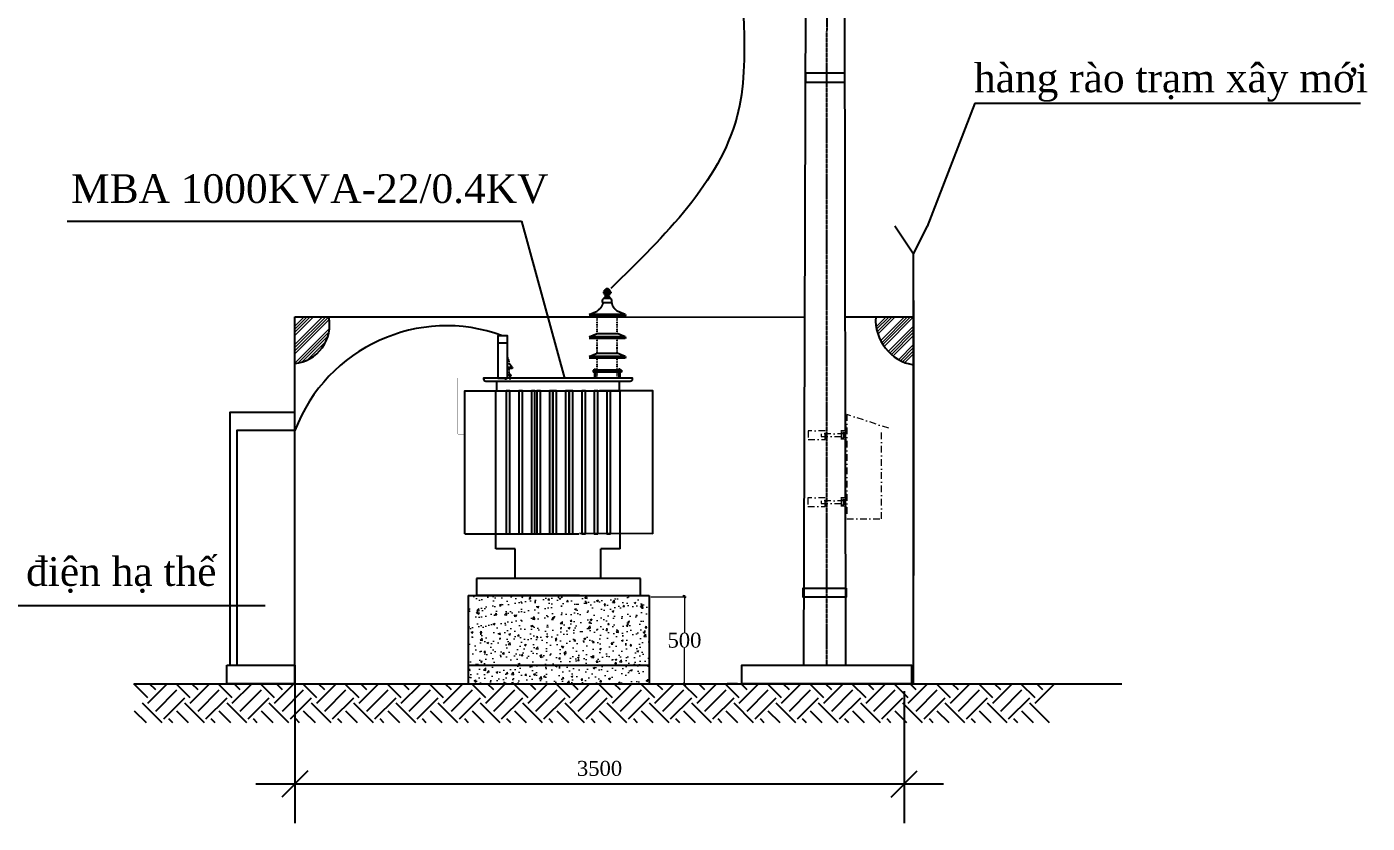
# Model space of a CAD drawing. Header units: inches. Extents: x -246336 to 136055, y -106871 to 69513.
# Drawn here: x -203582 to -195882, y -20478 to -15903 of the extents above; entities that cross this region are included whole.
import ezdxf

# ---------------------------------------------------------------- set-up
doc = ezdxf.new("R2010")
doc.units = ezdxf.units.IN
doc.header["$MEASUREMENT"] = 0
doc.linetypes.add('DASHDOT', pattern=[25.4, 12.7, -6.35, 0, -6.35])
doc.linetypes.add('DASHDOTX2', pattern=[2, 1, -0.5, 0, -0.5])
doc.layers.add('XA-TT1', color=7, linetype='Continuous')
doc.layers.add('XA-TT2', color=7, linetype='Continuous')
doc.styles.get("Standard").update_dxf_attribs({"font": 'VNTIME_0.TTF', "height": 86})
doc.styles.add('VIET25', font='VNTIME_0.TTF', dxfattribs={"height": 2.5})
doc.dimstyles.get("Standard").update_dxf_attribs({"dimtxt": 0.18, "dimasz": 15, "dimexe": 10, "dimexo": 10, "dimgap": 0.09, "dimtad": 0, "dimtih": 1, "dimtoh": 1, "dimdec": 0, "dimzin": 0, "dimdsep": 32, "dimtxsty": 'Standard', "dimblk": 'OBLIQUE', "dimcen": 15, "dimdle": 10, "dimclrd": 3, "dimclre": 3, "dimclrt": 3, "dimadec": 0, "dimazin": 0, "dimtfac": 1, "dimtdec": 0, "dimtofl": 0, "dimtmove": 0, "dimatfit": 3, "dimldrblk": 'OPEN30', "dimfxl": 1, "dimtolj": 1, "dimtzin": 0, "dimlwd": 0, "dimlwe": 0, "dimarcsym": 0})
doc.dimstyles.new('TAM', dxfattribs={"dimscale": 75, "dimtxt": 2, "dimasz": 2, "dimexe": 3, "dimexo": 2, "dimgap": 1, "dimtad": 0, "dimtoh": 1, "dimdec": 0, "dimdsep": 46, "dimtxsty": 'Standard', "dimblk1": 'OBLIQUE', "dimblk2": 'OBLIQUE', "dimsah": 1, "dimcen": -1, "dimdle": 3, "dimclrd": 251, "dimclre": 251, "dimadec": 0, "dimazin": 0, "dimtfac": 1, "dimtdec": 0, "dimtmove": 0, "dimatfit": 3, "dimldrblk": 'OBLIQUE', "dimfxl": 1, "dimtvp": 1, "dimtolj": 1, "dimtzin": 0, "dimarcsym": 0})

# ---------------------------------------------------------------- blocks, each defined once
blk = doc.blocks.new('_OBLIQUE')
at = {"color": 0, "linetype": 'ByBlock'}
blk.add_line((-0.5, -0.5), (0.5, 0.5), dxfattribs=at)
blk = doc.blocks.new('*D125')
at = {"color": 251, "lineweight": -2}
for p, q in [((-202042.1, -19684.5), (-202042.1, -20478.2)), ((-198542.2, -19719.6), (-198542.2, -20478.2)), ((-198317.2, -20253.2), (-202267.1, -20253.2))]:
    blk.add_line(p, q, dxfattribs=at)
at = {"layer": 'Defpoints', "color": 0}
for p in [(-202042.1, -19534.5), (-198542.2, -19569.6), (-202042.1, -20253.2)]:
    blk.add_point(p, dxfattribs=at)
at = {"color": 251, "lineweight": -2, "xscale": 150, "yscale": 150, "zscale": 150, "rotation": 180}
blk.add_blockref('_OBLIQUE', (-202042.1, -20253.2), dxfattribs=at)
at = {"color": 251, "lineweight": -2, "xscale": 150, "yscale": 150, "zscale": 150}
blk.add_blockref('_OBLIQUE', (-198542.2, -20253.2), dxfattribs=at)
at = {"color": 0, "insert": (-200292.2, -20163.9), "char_height": 86, "attachment_point": 5}
blk.add_mtext('\\A1;3500', dxfattribs=at)
blk = doc.blocks.new('*D129')
at = {"color": 3, "lineweight": 0}
for p, q in [((-199804.4, -19167.6), (-199804.4, -19382.6)), ((-199998, -19177.6), (-199794.4, -19177.6)), ((-199804.4, -19687.1), (-199804.4, -19472.1)), ((-199998, -19677.1), (-199794.4, -19677.1))]:
    blk.add_line(p, q, dxfattribs=at)
at = {"layer": 'Defpoints', "color": 0}
for p in [(-200008, -19177.6), (-200008, -19677.1), (-199804.4, -19677.1)]:
    blk.add_point(p, dxfattribs=at)
at = {"color": 3, "lineweight": 0, "xscale": 15, "yscale": 15, "zscale": 15}
for p, rotation in [((-199804.4, -19177.6), 90), ((-199804.4, -19677.1), 270)]:
    blk.add_blockref('_OBLIQUE', p, dxfattribs=dict(at, rotation=rotation))
at = {"color": 3, "insert": (-199804.4, -19427.4), "char_height": 86, "attachment_point": 5}
blk.add_mtext('\\A1;500', dxfattribs=at)
blk = doc.blocks.new('_Open30')
at = {"color": 0, "linetype": 'ByBlock', "lineweight": -2}
for p, q in [((-1, 0.27), (0, 0)), ((0, 0), (-1, -0.27)), ((0, 0), (-1, 0))]:
    blk.add_line(p, q, dxfattribs=at)

msp = doc.modelspace()

# ---------------------------------------------------------------- hatches: boundary and pattern name
at = {"lineweight": 0}
h = msp.add_hatch(dxfattribs=at)
h.set_pattern_fill('ANSI34', color=8, scale=100, style=0)
h.set_pattern_definition([(45, (-166792.29, -51103.6), (-53.03301, 53.03301), []), (45, (-166774.61, -51103.6), (-53.03301, 53.03301), []), (45, (-166756.934, -51103.6), (-53.03301, 53.03301), []), (45, (-166739.256, -51103.6), (-53.03301, 53.03301), [])])
h.paths.add_polyline_path([(-202042.127, -17838.309, 0.44307447), (-201847.619, -17569.45), (-202042.127, -17569.45)])
h = msp.add_hatch(dxfattribs=at)
h.set_pattern_fill('ANSI34', color=8, scale=100, style=0)
h.set_pattern_definition([(45, (-166737.96, -51103.42), (-53.03301, 53.03301), []), (45, (-166720.28, -51103.42), (-53.03301, 53.03301), []), (45, (-166702.6, -51103.42), (-53.03301, 53.03301), []), (45, (-166684.926, -51103.42), (-53.03301, 53.03301), [])])
h.paths.add_polyline_path([(-198487.796, -17569.271), (-198705.608, -17569.271, 0.38575135), (-198487.796, -17845.341)])
at = {"lineweight": 5}
h = msp.add_hatch(dxfattribs=at)
h.set_pattern_fill('AR-CONC', color=8, scale=15, style=0)
h.set_pattern_definition([(50, (-175704.15, -50235.04), (107.58903, -9.41282), [11.25, -123.75]), (355, (-175704.15, -50235.04), (-20.8127, 112.82882), [9, -99]), (100.4514, (-175695.18, -50235.82), (86.7764, 103.41593), [9.56103, -105.17132]), (46.1842, (-175704.15, -50205.04), (160.08616, -24.82785), [16.875, -185.625]), (96.6356, (-175690.8, -50207.1), (140.1994, 146.1177), [14.34154, -157.75695]), (351.1842, (-175704.15, -50205.04), (140.1993, 146.1178), [13.5, -148.5]), (21, (-175689.15, -50212.54), (89.53606, -60.39283), [11.25, -123.75]), (326, (-175689.15, -50212.54), (36.4973, 108.7725), [9, -99]), (71.4514, (-175681.69, -50217.57), (126.0334, 48.37957), [9.56103, -105.17132]), (37.5, (-175704.147, -50235.038), (1.82398, 49.934078), [0, -97.8, 0, -100.5, 0, -99.375]), (7.5, (-175704.147, -50235.04), (39.46043, 59.16176), [0, -57.3, 0, -95.55, 0, -37.875]), (327.5, (-175737.597, -50235.04), (80.073365, -3.38323), [0, -37.5, 0, -117, 0, -155.25]), (317.5, (-175752.6, -50235.04), (87.47793, 15.01575), [0, -48.75, 0, -77.7, 0, -110.25])])
h.paths.add_polyline_path([(-200007.957, -19677.129), (-200007.957, -19169.623), (-201047.308, -19169.623), (-201047.308, -19677.129)])

# ---------------------------------------------------------------- linework, layer by layer
at = {"color": 8}
msp.add_line((-198135.521, -16341.305), (-198409.338, -17051.109), dxfattribs=at)
at = {"color": 3}
for p, q in [((-198487.796, -17210.07), (-198596.613, -17048.149)), ((-198487.796, -17210.07), (-198409.338, -17051.109)), ((-198487.796, -19677.129), (-198487.796, -17210.07)), ((-202042.127, -17569.623), (-200177.041, -17569.623)), ((-202042.127, -19677.129), (-202042.127, -17569.623)), ((-200177.041, -17569.623), (-199112.461, -17571.179)), ((-198882.062, -17569.623), (-198487.176, -17569.623)), ((-202886.917, -19757.966), (-202967.755, -19677.129)), ((-202841.414, -19712.464), (-202876.75, -19677.129)), ((-202644.238, -19757.966), (-202725.076, -19677.129)), ((-202598.735, -19712.464), (-202634.071, -19677.129)), ((-202401.559, -19757.966), (-202482.396, -19677.129)), ((-202356.056, -19712.464), (-202391.392, -19677.129)), ((-202158.88, -19757.966), (-202239.717, -19677.129)), ((-202113.377, -19712.464), (-202148.713, -19677.129)), ((-201916.201, -19757.966), (-201997.038, -19677.129)), ((-201916.201, -19757.966), (-201997.038, -19677.129)), ((-201870.698, -19712.464), (-201906.034, -19677.129)), ((-201673.522, -19757.966), (-201754.359, -19677.129)), ((-201628.019, -19712.464), (-201663.355, -19677.129)), ((-201430.843, -19757.966), (-201511.68, -19677.129)), ((-201385.34, -19712.464), (-201420.676, -19677.129)), ((-201188.163, -19757.966), (-201269.001, -19677.129)), ((-201142.661, -19712.464), (-201177.997, -19677.129)), ((-200945.484, -19757.966), (-201026.322, -19677.129)), ((-200899.982, -19712.464), (-200935.318, -19677.129)), ((-200702.805, -19757.966), (-200783.643, -19677.129)), ((-200657.303, -19712.464), (-200692.639, -19677.129)), ((-200414.624, -19712.464), (-200449.959, -19677.129)), ((-200217.447, -19757.966), (-200298.285, -19677.129)), ((-200217.447, -19757.966), (-200298.285, -19677.129)), ((-200171.945, -19712.464), (-200207.28, -19677.129)), ((-200171.945, -19712.464), (-200207.28, -19677.129)), ((-199974.768, -19757.966), (-200055.606, -19677.129)), ((-199929.266, -19712.464), (-199964.601, -19677.129)), ((-199732.089, -19757.966), (-199812.927, -19677.129)), ((-199686.587, -19712.464), (-199721.922, -19677.129)), ((-199489.41, -19757.966), (-199570.248, -19677.129)), ((-199443.908, -19712.464), (-199479.243, -19677.129)), ((-199246.731, -19757.966), (-199327.569, -19677.129)), ((-199201.229, -19712.464), (-199236.564, -19677.129)), ((-199004.052, -19757.966), (-199084.89, -19677.129)), ((-198958.55, -19712.464), (-198993.885, -19677.129)), ((-198715.871, -19712.464), (-198751.206, -19677.129)), ((-198518.694, -19757.966), (-198599.532, -19677.129)), ((-198518.694, -19757.966), (-198599.532, -19677.129)), ((-198473.192, -19712.464), (-198508.527, -19677.129)), ((-198473.192, -19712.464), (-198508.527, -19677.129)), ((-198276.015, -19757.966), (-198356.853, -19677.129)), ((-198230.513, -19712.464), (-198265.848, -19677.129)), ((-197987.834, -19712.464), (-198023.169, -19677.129)), ((-197790.657, -19757.966), (-197871.495, -19677.129)), ((-197745.154, -19712.464), (-197780.49, -19677.129))]:
    msp.add_line(p, q, dxfattribs=at)
for p, q in [((-200227.495, -17425.194), (-200268.57, -17425.194)), ((-200268.57, -17425.194), (-200268.57, -17432.733)), ((-200227.495, -17432.733), (-200268.57, -17432.733)), ((-200227.495, -17464.402), (-200268.57, -17464.402)), ((-200263.48, -17416.551), (-200259.939, -17415.047)), ((-200263.48, -17425.194), (-200263.48, -17416.551)), ((-200263.48, -17441.377), (-200263.48, -17432.733)), ((-200263.48, -17441.377), (-200259.939, -17442.88)), ((-200263.48, -17455.758), (-200259.939, -17454.255)), ((-200263.48, -17464.402), (-200263.48, -17455.758)), ((-200236.126, -17415.047), (-200259.939, -17415.047)), ((-200236.126, -17442.88), (-200259.939, -17442.88)), ((-200236.126, -17454.255), (-200259.939, -17454.255)), ((-200255.758, -17409.444), (-200254.274, -17407.96)), ((-200240.307, -17409.444), (-200255.751, -17409.444)), ((-200255.751, -17415.047), (-200255.751, -17409.444)), ((-200255.751, -17425.194), (-200255.751, -17416.551)), ((-200255.751, -17425.194), (-200255.751, -17416.551)), ((-200255.751, -17441.377), (-200255.751, -17432.733)), ((-200255.751, -17432.733), (-200255.751, -17441.377)), ((-200255.751, -17454.255), (-200255.751, -17442.88)), ((-200255.751, -17464.402), (-200255.751, -17455.758)), ((-200254.274, -17407.96), (-200254.274, -17415.047)), ((-200241.791, -17407.96), (-200254.274, -17407.96)), ((-200241.791, -17407.96), (-200241.791, -17415.047)), ((-200240.307, -17409.444), (-200241.791, -17407.96)), ((-200240.307, -17415.047), (-200240.307, -17409.444)), ((-200240.307, -17425.194), (-200240.307, -17416.551)), ((-200240.307, -17425.194), (-200240.307, -17416.551)), ((-200240.307, -17432.733), (-200240.307, -17441.377)), ((-200240.307, -17441.377), (-200240.307, -17432.733)), ((-200240.307, -17454.255), (-200240.307, -17442.88)), ((-200240.307, -17464.402), (-200240.307, -17455.758)), ((-200232.585, -17416.551), (-200236.126, -17415.047)), ((-200232.585, -17441.377), (-200236.126, -17442.88)), ((-200232.585, -17455.758), (-200236.126, -17454.255)), ((-200232.585, -17425.194), (-200232.585, -17416.551)), ((-200232.585, -17441.377), (-200232.585, -17432.733)), ((-200232.585, -17464.402), (-200232.585, -17455.758)), ((-200227.495, -17425.194), (-200227.495, -17432.733)), ((-198487.176, -19054.409), (-198487.176, -17475.986)), ((-200350.992, -17555.231), (-200305.322, -17536.252)), ((-200145.072, -17555.231), (-200350.992, -17555.231)), ((-200275.602, -17487.303), (-200220.463, -17487.303)), ((-200145.072, -17555.231), (-200190.742, -17536.252)), ((-202042.127, -19569.623), (-202042.127, -17569.623)), ((-200145.072, -17565.527), (-200350.992, -17565.527)), ((-200350.992, -17684.259), (-200305.322, -17665.28)), ((-200145.072, -17684.259), (-200350.992, -17684.259)), ((-200145.072, -17694.555), (-200350.992, -17694.555)), ((-200305.322, -17665.28), (-200190.742, -17665.28)), ((-200145.072, -17684.259), (-200190.742, -17665.28)), ((-200821.401, -17720.283), (-200876.057, -17720.283)), ((-200350.992, -17796.968), (-200305.322, -17777.989)), ((-200305.322, -17777.989), (-200190.742, -17777.989)), ((-200145.072, -17796.968), (-200190.742, -17777.989)), ((-200821.401, -17809.761), (-200818.735, -17809.761)), ((-200811.995, -17818.111), (-200821.401, -17818.111)), ((-200821.401, -17837.882), (-200811.995, -17837.882)), ((-200793.727, -17861.244), (-200821.401, -17861.244)), ((-200811.995, -17818.111), (-200818.735, -17809.761)), ((-200793.727, -17861.244), (-200811.995, -17837.882)), ((-200145.072, -17796.968), (-200350.992, -17796.968)), ((-200145.072, -17807.264), (-200350.992, -17807.264)), ((-200883.04, -17993.821), (-200883.04, -17938.842)), ((-200811.995, -17920.763), (-200847.531, -17920.763)), ((-200793.727, -17865.363), (-200821.401, -17865.363)), ((-200802.307, -17903.096), (-200821.401, -17903.096)), ((-200802.307, -17907.214), (-200821.401, -17907.214)), ((-200809.541, -17901.713), (-200808.974, -17901.472)), ((-200809.541, -17903.096), (-200809.541, -17901.713)), ((-200804.598, -17903.096), (-200809.541, -17903.096)), ((-200804.598, -17907.214), (-200809.541, -17907.214)), ((-200809.541, -17907.214), (-200809.541, -17908.597)), ((-200809.541, -17908.597), (-200808.974, -17908.837)), ((-200805.164, -17901.472), (-200808.974, -17901.472)), ((-200805.164, -17908.837), (-200808.974, -17908.837)), ((-200808.305, -17900.708), (-200808.158, -17900.561)), ((-200805.833, -17900.708), (-200808.305, -17900.708)), ((-200808.305, -17900.708), (-200808.305, -17901.472)), ((-200808.305, -17908.837), (-200808.305, -17920.763)), ((-200808.304, -17903.096), (-200808.304, -17901.713)), ((-200808.304, -17907.214), (-200808.304, -17908.597)), ((-200805.98, -17900.561), (-200808.158, -17900.561)), ((-200805.833, -17900.708), (-200805.98, -17900.561)), ((-200805.833, -17900.708), (-200805.833, -17901.472)), ((-200805.833, -17903.096), (-200805.833, -17901.713)), ((-200805.833, -17907.214), (-200805.833, -17908.597)), ((-200805.833, -17907.214), (-200805.833, -17908.597)), ((-200805.833, -17908.837), (-200805.833, -17920.763)), ((-200804.598, -17901.713), (-200805.164, -17901.472)), ((-200804.598, -17908.597), (-200805.164, -17908.837)), ((-200804.598, -17903.096), (-200804.598, -17901.713)), ((-200804.598, -17907.214), (-200804.598, -17908.597)), ((-200802.307, -17903.096), (-200802.307, -17907.214)), ((-200329.543, -17876.594), (-200329.543, -17886.89)), ((-200329.543, -17876.594), (-200329.543, -17886.89)), ((-200166.522, -17876.594), (-200329.543, -17876.594)), ((-200166.522, -17886.89), (-200329.543, -17886.89)), ((-200323.815, -17873.136), (-200322.399, -17872.535)), ((-200323.815, -17876.594), (-200323.815, -17873.136)), ((-200323.815, -17876.594), (-200311.457, -17876.594)), ((-200323.815, -17886.89), (-200311.457, -17886.89)), ((-200323.815, -17886.89), (-200323.815, -17890.347)), ((-200323.815, -17890.347), (-200322.399, -17890.949)), ((-200322.399, -17872.535), (-200312.874, -17872.535)), ((-200322.399, -17890.949), (-200312.874, -17890.949)), ((-200320.726, -17870.626), (-200320.359, -17870.258)), ((-200320.726, -17870.626), (-200320.726, -17872.535)), ((-200320.726, -17870.626), (-200314.546, -17870.626)), ((-200320.726, -17876.594), (-200320.726, -17873.136)), ((-200320.726, -17886.89), (-200320.726, -17890.347)), ((-200320.726, -17886.89), (-200320.726, -17890.347)), ((-200320.726, -17890.949), (-200320.726, -17920.763)), ((-200320.359, -17870.258), (-200314.914, -17870.258)), ((-200314.546, -17870.626), (-200314.914, -17870.258)), ((-200314.549, -17876.594), (-200314.549, -17873.136)), ((-200314.549, -17886.89), (-200314.549, -17890.347)), ((-200314.546, -17870.626), (-200314.546, -17872.535)), ((-200314.546, -17890.949), (-200314.546, -17920.763)), ((-200311.457, -17873.136), (-200312.874, -17872.535)), ((-200311.457, -17890.347), (-200312.874, -17890.949)), ((-200311.457, -17876.594), (-200311.457, -17873.136)), ((-200311.457, -17886.89), (-200311.457, -17890.347)), ((-200184.607, -17873.136), (-200183.191, -17872.535)), ((-200184.607, -17876.594), (-200184.607, -17873.136)), ((-200172.25, -17876.594), (-200184.607, -17876.594)), ((-200184.607, -17886.89), (-200184.607, -17890.347)), ((-200172.25, -17886.89), (-200184.607, -17886.89)), ((-200184.607, -17890.347), (-200183.191, -17890.949)), ((-200173.666, -17872.535), (-200183.191, -17872.535)), ((-200173.666, -17890.949), (-200183.191, -17890.949)), ((-200181.519, -17870.626), (-200181.151, -17870.258)), ((-200181.519, -17870.626), (-200181.519, -17872.535)), ((-200175.338, -17870.626), (-200181.519, -17870.626)), ((-200181.519, -17890.949), (-200181.519, -17920.763)), ((-200181.516, -17876.594), (-200181.516, -17873.136)), ((-200181.516, -17886.89), (-200181.516, -17890.347)), ((-200175.706, -17870.258), (-200181.151, -17870.258)), ((-200177.812, -17993.821), (-200177.812, -17938.842)), ((-200175.338, -17870.626), (-200175.706, -17870.258)), ((-200175.338, -17870.626), (-200175.338, -17872.535)), ((-200175.338, -17876.594), (-200175.338, -17873.136)), ((-200175.338, -17886.89), (-200175.338, -17890.347)), ((-200175.338, -17886.89), (-200175.338, -17890.347)), ((-200175.338, -17890.949), (-200175.338, -17920.763)), ((-200172.25, -17873.136), (-200173.666, -17872.535)), ((-200172.25, -17890.347), (-200173.666, -17890.949)), ((-200172.25, -17876.594), (-200172.25, -17873.136)), ((-200172.25, -17886.89), (-200172.25, -17890.347)), ((-200166.522, -17876.594), (-200166.522, -17886.89)), ((-200887.613, -18901.318), (-200887.613, -17993.821)), ((-200173.239, -18901.318), (-200173.239, -17993.821)), ((-199986.836, -18815.667), (-200408.124, -18813.719)), ((-200776.535, -18901.318), (-200887.613, -18901.318)), ((-200776.535, -19073.067), (-200776.535, -18901.318)), ((-200284.317, -19073.067), (-200284.317, -18901.318)), ((-200173.239, -18901.318), (-200284.317, -18901.318)), ((-200284.317, -19073.067), (-200407.357, -19073.067)), ((-200998.278, -19169.592), (-200056.987, -19169.592))]:
    msp.add_line(p, q)
at = {"linetype": 'DASHDOTX2', "ltscale": 5}
for p, q in [((-200305.322, -17665.28), (-200305.322, -17565.527)), ((-200190.742, -17665.28), (-200190.742, -17565.527)), ((-200305.322, -17777.989), (-200305.322, -17694.555)), ((-200190.742, -17777.989), (-200190.742, -17694.555)), ((-200811.995, -17837.882), (-200811.995, -17818.111)), ((-200305.322, -17876.594), (-200305.322, -17807.264)), ((-200190.742, -17876.594), (-200190.742, -17807.264)), ((-200811.995, -17903.096), (-200811.995, -17865.363)), ((-200811.995, -17920.763), (-200811.995, -17907.214)), ((-200305.322, -17920.763), (-200305.322, -17886.89)), ((-200190.742, -17920.763), (-200190.742, -17886.89))]:
    msp.add_line(p, q, dxfattribs=at)
at = {"linetype": 'DASHDOTX2', "ltscale": 0.5}
for p, q in [((-200829.763, -17932.156), (-200829.763, -17920.763)), ((-200807.069, -17896.412), (-200807.069, -17930.086))]:
    msp.add_line(p, q, dxfattribs=at)
at = {"color": 1}
for p, q in [((-201047.308, -19169.56), (-200007.957, -19169.623)), ((-201047.308, -19169.56), (-201047.308, -19677.066)), ((-200007.957, -19169.623), (-200007.957, -19677.066)), ((-201047.308, -19569.569), (-200007.957, -19569.623)), ((-201047.308, -19677.066), (-200007.957, -19677.066))]:
    msp.add_line(p, q, dxfattribs=at)
for points in [[(-200275.602, -17487.303), (-200275.358, -17484.177), (-200275.131, -17481.506), (-200274.915, -17479.233), (-200274.702, -17477.3), (-200274.487, -17475.65), (-200274.261, -17474.225), (-200274.019, -17472.967), (-200273.754, -17471.819), (-200273.456, -17470.732), (-200273.105, -17469.695), (-200272.677, -17468.706), (-200272.149, -17467.763), (-200271.498, -17466.863), (-200270.7, -17466.004), (-200269.732, -17465.184), (-200268.57, -17464.402)], [(-200220.463, -17487.303), (-200220.707, -17484.177), (-200220.934, -17481.506), (-200221.15, -17479.233), (-200221.363, -17477.3), (-200221.578, -17475.65), (-200221.804, -17474.225), (-200222.046, -17472.967), (-200222.311, -17471.819), (-200222.609, -17470.732), (-200222.96, -17469.695), (-200223.388, -17468.706), (-200223.915, -17467.763), (-200224.567, -17466.863), (-200225.365, -17466.004), (-200226.333, -17465.184), (-200227.495, -17464.402)], [(-200272.552, -17487.342), (-200273.846, -17491.842), (-200275.034, -17495.63), (-200276.129, -17498.8), (-200277.143, -17501.446), (-200278.088, -17503.662), (-200278.976, -17505.542), (-200279.82, -17507.182), (-200280.631, -17508.674), (-200281.421, -17510.099), (-200282.203, -17511.48), (-200282.986, -17512.825), (-200283.783, -17514.143), (-200284.604, -17515.443), (-200285.461, -17516.733), (-200286.364, -17518.022), (-200287.326, -17519.319), (-200288.37, -17520.642), (-200289.576, -17522.051), (-200291.034, -17523.618), (-200292.836, -17525.411), (-200295.074, -17527.5), (-200297.84, -17529.957), (-200301.226, -17532.851), (-200305.322, -17536.252)], [(-200223.513, -17487.342), (-200222.219, -17491.842), (-200221.031, -17495.63), (-200219.936, -17498.8), (-200218.922, -17501.446), (-200217.977, -17503.662), (-200217.089, -17505.542), (-200216.245, -17507.182), (-200215.434, -17508.674), (-200214.643, -17510.099), (-200213.862, -17511.48), (-200213.079, -17512.825), (-200212.282, -17514.143), (-200211.461, -17515.443), (-200210.604, -17516.733), (-200209.701, -17518.022), (-200208.739, -17519.319), (-200207.695, -17520.642), (-200206.489, -17522.051), (-200205.031, -17523.618), (-200203.229, -17525.411), (-200200.991, -17527.5), (-200198.224, -17529.957), (-200194.839, -17532.851), (-200190.742, -17536.252)], [(-200818.735, -17809.761), (-200818.833, -17808.51), (-200818.923, -17807.442), (-200819.01, -17806.533), (-200819.095, -17805.76), (-200819.181, -17805.1), (-200819.271, -17804.529), (-200819.368, -17804.026), (-200819.474, -17803.567), (-200819.593, -17803.132), (-200819.734, -17802.718), (-200819.905, -17802.322), (-200820.116, -17801.945), (-200820.376, -17801.585), (-200820.696, -17801.241), (-200821.083, -17800.913), (-200821.548, -17800.6)], [(-200410.712, -17938.842), (-200292.851, -17938.842)], [(-201066.5, -18815.667), (-201066.5, -17993.821), (-200410.549, -17993.821)], [(-200410.549, -17993.821), (-200173.239, -17993.821)], [(-199986.836, -18815.667), (-199986.836, -17993.821), (-200292.851, -17993.821)]]:
    msp.add_lwpolyline(points)
for points in [[(-200145.072, -17555.231, -0.31358049), (-200145.072, -17565.527, -4.32231778)], [(-200145.072, -17684.259, -0.31358049), (-200145.072, -17694.555, -4.32231778)], [(-200793.727, -17861.244, -0.31358049), (-200793.727, -17865.363, -4.32231778)], [(-200145.072, -17796.968, -0.31358049), (-200145.072, -17807.264, -4.32231778)], [(-200410.549, -17920.763), (-200958.294, -17920.763), (-200958.294, -17925.972, 0.41421356), (-200945.424, -17938.842), (-200410.549, -17938.842)], [(-200292.851, -17938.842), (-200115.429, -17938.842, 0.41421356), (-200102.559, -17925.972), (-200102.559, -17920.763), (-200416.281, -17920.763)]]:
    msp.add_lwpolyline(points, format="xyb")
for points in [[(-200821.401, -17920.763), (-200821.401, -17677.8), (-200876.057, -17677.8), (-200876.057, -17920.763)], [(-200807.653, -18815.667), (-200807.653, -17993.821), (-200828.352, -17993.821), (-200828.352, -18815.667)], [(-200735.335, -18815.667), (-200735.335, -17993.821), (-200756.034, -17993.821), (-200756.034, -18815.667)], [(-200663.017, -18815.667), (-200663.017, -17993.821), (-200683.716, -17993.821), (-200683.716, -18815.667)], [(-200632.097, -18815.667), (-200632.097, -17993.821), (-200652.796, -17993.821), (-200652.796, -18815.667)], [(-200559.779, -18815.667), (-200559.779, -17993.821), (-200580.478, -17993.821), (-200580.478, -18815.667)], [(-200539.08, -18815.667), (-200539.08, -17993.821), (-200559.779, -17993.821), (-200559.779, -18815.667)], [(-200466.762, -18815.667), (-200466.762, -17993.821), (-200487.461, -17993.821), (-200487.461, -18815.667)], [(-200446.063, -18815.667), (-200446.063, -17993.821), (-200466.762, -17993.821), (-200466.762, -18815.667)], [(-200373.745, -18815.667), (-200373.745, -17993.821), (-200394.444, -17993.821), (-200394.444, -18815.667)], [(-200373.745, -18815.667), (-200373.745, -17993.821), (-200394.444, -17993.821), (-200394.444, -18815.667)], [(-200301.428, -18815.667), (-200301.428, -17993.821), (-200322.126, -17993.821), (-200322.126, -18815.667)], [(-200229.11, -18815.667), (-200229.11, -17993.821), (-200249.809, -17993.821), (-200249.809, -18815.667)], [(-202433.615, -19569.623), (-202042.127, -19569.623), (-202042.127, -19677.129), (-202433.615, -19677.129)]]:
    msp.add_lwpolyline(points, close=True)
at = {"const_width": 1.287}
for points in [[(-200958.294, -17920.763), (-201105.636, -17920.763), (-201105.636, -18242.881)], [(-201105.636, -18242.881), (-201066.5, -18242.881)]]:
    msp.add_lwpolyline(points, dxfattribs=at)
at = {"color": 1}
for points in [[(-202414.976, -19677.129), (-202042.127, -19677.129), (-202042.127, -18117.92), (-202414.976, -18117.92), (-202414.976, -19569.623)], [(-202375.586, -19677.129), (-202042.127, -19677.129), (-202042.127, -18221.986), (-202375.586, -18221.986), (-202375.586, -19569.623)]]:
    msp.add_lwpolyline(points, dxfattribs=at)
at = {"color": 8, "lineweight": 5}
msp.add_lwpolyline([(-201047.308, -19169.623), (-200007.957, -19169.623), (-200007.957, -19677.129), (-201047.308, -19677.129)], close=True, dxfattribs=at)
for centre, radius, start, end in [((-200259.619, -17420.723), 5.684, 47.2152204, 93.227031), ((-200259.619, -17437.205), 5.684, 266.772969, 312.7847796), ((-200259.619, -17459.93), 5.684, 47.2152204, 93.227031), ((-200248.029, -17435.629), 20.582, 67.964255, 112.035745), ((-200248.029, -17422.298), 20.582, 247.964255, 292.035745), ((-200248.029, -17474.837), 20.582, 67.964255, 112.035745), ((-200236.446, -17420.723), 5.684, 86.772969, 132.7847796), ((-200236.446, -17437.205), 5.684, 227.2152204, 273.227031), ((-200236.446, -17459.93), 5.684, 86.772969, 132.7847796), ((-200808.923, -17902.38), 0.909, 47.2152204, 93.227031), ((-200808.923, -17907.929), 0.909, 266.772969, 312.7847796), ((-200807.069, -17904.765), 3.293, 67.964255, 112.035745), ((-200807.069, -17905.544), 3.293, 247.964255, 292.035745), ((-200805.215, -17902.38), 0.909, 86.772969, 132.7847796), ((-200805.215, -17907.929), 0.909, 227.2152204, 273.227031), ((-200322.271, -17874.805), 2.274, 47.2152204, 93.227031), ((-200322.271, -17888.678), 2.274, 266.772969, 312.7847796), ((-200317.638, -17880.768), 8.233, 67.964255, 112.035745), ((-200317.638, -17882.716), 8.233, 247.964255, 292.035745), ((-200313.002, -17874.805), 2.274, 86.772969, 132.7847796), ((-200313.002, -17888.678), 2.274, 227.2152204, 273.227031), ((-200183.063, -17874.805), 2.274, 47.2152204, 93.227031), ((-200183.063, -17888.678), 2.274, 266.772969, 312.7847796), ((-200178.427, -17880.768), 8.233, 67.964255, 112.035745), ((-200178.427, -17882.716), 8.233, 247.964255, 292.035745), ((-200173.794, -17874.805), 2.274, 86.772969, 132.7847796), ((-200173.794, -17888.678), 2.274, 227.2152204, 273.227031)]:
    msp.add_arc(centre, radius, start, end)
at = {"color": 3}
for centre, radius, start, end in [((-202066.793, -17615.676), 223.996, 276.3221224, 11.9097602), ((-198444.409, -17587.151), 261.811, 176.0841581, 260.4609096)]:
    msp.add_arc(centre, radius, start, end, dxfattribs=at)
at = {"layer": 'XA-TT1', "color": 4, "linetype": 'DASHDOTX2', "ltscale": 2}
msp.add_line((-198987.445, -19569.623), (-198983.127, -11310.082), dxfattribs=at)
at = {"layer": 'XA-TT1', "color": 8}
msp.add_line((-198135.521, -16341.305), (-195920.71, -16341.305), dxfattribs=at)
at = {"layer": 'XA-TT1', "color": 3}
for p, q in [((-203351.052, -17019.563), (-200740.599, -17019.563)), ((-200740.599, -17019.563), (-200494.262, -17920.763)), ((-203917.12, -19227.11), (-202212.676, -19227.11))]:
    msp.add_line(p, q, dxfattribs=at)
at = {"layer": 'XA-TT1', "color": 8, "linetype": 'DASHDOT', "lineweight": 0, "ltscale": 3}
for p, q in [((-198872.049, -18129.526), (-198872.049, -18729.526)), ((-198631.057, -18208.952), (-198872.049, -18129.526)), ((-198672.049, -18729.526), (-198672.049, -18195.442)), ((-198872.049, -18729.526), (-198672.049, -18729.526))]:
    msp.add_line(p, q, dxfattribs=at)
at = {"layer": 'XA-TT1'}
for p, q in [((-201066.5, -18815.667), (-200410.549, -18816.655)), ((-200407.357, -19073.067), (-200998.278, -19073.067)), ((-200998.278, -19073.067), (-200998.278, -19169.592)), ((-200056.987, -19073.067), (-200407.357, -19073.067)), ((-200056.987, -19169.592), (-200056.987, -19073.067)), ((-200406.326, -19169.592), (-200998.278, -19169.592)), ((-200406.326, -19169.592), (-200056.987, -19169.592))]:
    msp.add_line(p, q, dxfattribs=at)
at = {"layer": 'XA-TT1', "color": 1}
msp.add_line((-202967.755, -19677.129), (-197292.059, -19677.129), dxfattribs=at)
at = {"layer": 'XA-TT1', "color": 4}
for p, q in [((-202886.917, -19788.301), (-202775.744, -19677.129)), ((-202644.238, -19788.301), (-202533.065, -19677.129)), ((-202401.559, -19788.301), (-202290.386, -19677.129)), ((-202158.88, -19788.301), (-202047.707, -19677.129)), ((-201916.201, -19788.301), (-201805.028, -19677.129)), ((-201673.522, -19788.301), (-201562.349, -19677.129)), ((-201430.843, -19788.301), (-201319.67, -19677.129)), ((-201188.163, -19788.301), (-201076.991, -19677.129)), ((-200945.484, -19788.301), (-200834.312, -19677.129)), ((-200702.805, -19788.301), (-200591.633, -19677.129)), ((-200460.126, -19757.966), (-200540.964, -19677.129)), ((-200460.126, -19788.301), (-200348.954, -19677.129)), ((-200217.447, -19788.301), (-200106.275, -19677.129)), ((-200217.447, -19788.301), (-200106.275, -19677.129)), ((-199974.768, -19788.301), (-199863.596, -19677.129)), ((-199732.089, -19788.301), (-199620.917, -19677.129)), ((-199489.41, -19788.301), (-199378.237, -19677.129)), ((-199246.731, -19788.301), (-199135.558, -19677.129)), ((-199004.052, -19788.301), (-198892.879, -19677.129)), ((-198761.373, -19757.966), (-198842.211, -19677.129)), ((-198761.373, -19788.301), (-198650.2, -19677.129)), ((-198518.694, -19788.301), (-198407.521, -19677.129)), ((-198518.694, -19788.301), (-198407.521, -19677.129)), ((-198276.015, -19788.301), (-198164.842, -19677.129)), ((-198033.336, -19757.966), (-198114.174, -19677.129)), ((-198033.336, -19788.301), (-197922.163, -19677.129)), ((-197790.657, -19788.301), (-197679.484, -19677.129)), ((-202841.414, -19833.804), (-202720.075, -19712.464)), ((-202795.912, -19879.306), (-202674.573, -19757.966)), ((-202598.735, -19833.804), (-202477.396, -19712.464)), ((-202553.233, -19879.306), (-202431.894, -19757.966)), ((-202356.056, -19833.804), (-202234.717, -19712.464)), ((-202310.554, -19879.306), (-202189.215, -19757.966)), ((-202113.377, -19833.804), (-201992.038, -19712.464)), ((-202067.875, -19879.306), (-201946.535, -19757.966)), ((-201870.698, -19833.804), (-201749.359, -19712.464)), ((-201825.196, -19879.306), (-201703.856, -19757.966)), ((-201628.019, -19833.804), (-201506.68, -19712.464)), ((-201582.517, -19879.306), (-201461.177, -19757.966)), ((-201385.34, -19833.804), (-201264.001, -19712.464)), ((-201339.838, -19879.306), (-201218.498, -19757.966)), ((-201142.661, -19833.804), (-201021.322, -19712.464)), ((-201097.159, -19879.306), (-200975.819, -19757.966)), ((-200899.982, -19833.804), (-200778.643, -19712.464)), ((-200854.48, -19879.306), (-200733.14, -19757.966)), ((-200657.303, -19833.804), (-200535.964, -19712.464)), ((-200611.801, -19879.306), (-200490.461, -19757.966)), ((-200414.624, -19833.804), (-200293.284, -19712.464)), ((-200369.122, -19879.306), (-200247.782, -19757.966)), ((-200171.945, -19833.804), (-200050.605, -19712.464)), ((-200126.443, -19879.306), (-200005.103, -19757.966)), ((-199929.266, -19833.804), (-199807.926, -19712.464)), ((-199883.764, -19879.306), (-199762.424, -19757.966)), ((-199686.587, -19833.804), (-199565.247, -19712.464)), ((-199641.085, -19879.306), (-199519.745, -19757.966)), ((-199443.908, -19833.804), (-199322.568, -19712.464)), ((-199398.405, -19879.306), (-199277.066, -19757.966)), ((-199201.229, -19833.804), (-199079.889, -19712.464)), ((-199155.726, -19879.306), (-199034.387, -19757.966)), ((-198958.55, -19833.804), (-198837.21, -19712.464)), ((-198913.047, -19879.306), (-198791.708, -19757.966)), ((-198715.871, -19833.804), (-198594.531, -19712.464)), ((-198670.368, -19879.306), (-198549.029, -19757.966)), ((-198473.192, -19833.804), (-198351.852, -19712.464)), ((-198427.689, -19879.306), (-198306.35, -19757.966)), ((-198230.513, -19833.804), (-198109.173, -19712.464)), ((-198185.01, -19879.306), (-198063.671, -19757.966)), ((-197987.834, -19833.804), (-197866.494, -19712.464)), ((-197942.331, -19879.306), (-197820.992, -19757.966)), ((-202895.45, -19901.108), (-202962.754, -19833.804)), ((-202804.445, -19901.108), (-202917.252, -19788.301)), ((-202652.771, -19901.108), (-202720.075, -19833.804)), ((-202561.766, -19901.108), (-202674.573, -19788.301)), ((-202410.091, -19901.108), (-202477.396, -19833.804)), ((-202319.087, -19901.108), (-202431.894, -19788.301)), ((-202167.412, -19901.108), (-202234.717, -19833.804)), ((-202076.408, -19901.108), (-202189.215, -19788.301)), ((-201924.733, -19901.108), (-201992.038, -19833.804)), ((-201924.733, -19901.108), (-201992.038, -19833.804)), ((-201833.729, -19901.108), (-201946.535, -19788.301)), ((-201833.729, -19901.108), (-201946.535, -19788.301)), ((-201682.054, -19901.108), (-201749.359, -19833.804)), ((-201591.05, -19901.108), (-201703.856, -19788.301)), ((-201439.375, -19901.108), (-201506.68, -19833.804)), ((-201348.371, -19901.108), (-201461.177, -19788.301)), ((-201196.696, -19901.108), (-201264.001, -19833.804)), ((-201105.692, -19901.108), (-201218.498, -19788.301)), ((-200954.017, -19901.108), (-201021.322, -19833.804)), ((-200863.013, -19901.108), (-200975.819, -19788.301)), ((-200711.338, -19901.108), (-200778.643, -19833.804)), ((-200620.333, -19901.108), (-200733.14, -19788.301)), ((-200468.659, -19901.108), (-200535.964, -19833.804)), ((-200377.654, -19901.108), (-200490.461, -19788.301)), ((-200225.98, -19901.108), (-200293.284, -19833.804)), ((-200225.98, -19901.108), (-200293.284, -19833.804)), ((-200134.975, -19901.108), (-200247.782, -19788.301)), ((-200134.975, -19901.108), (-200247.782, -19788.301)), ((-199983.301, -19901.108), (-200050.605, -19833.804)), ((-199892.296, -19901.108), (-200005.103, -19788.301)), ((-199740.622, -19901.108), (-199807.926, -19833.804)), ((-199649.617, -19901.108), (-199762.424, -19788.301)), ((-199497.943, -19901.108), (-199565.247, -19833.804)), ((-199406.938, -19901.108), (-199519.745, -19788.301)), ((-199255.264, -19901.108), (-199322.568, -19833.804)), ((-199164.259, -19901.108), (-199277.066, -19788.301)), ((-199012.585, -19901.108), (-199079.889, -19833.804)), ((-198921.58, -19901.108), (-199034.387, -19788.301)), ((-198769.906, -19901.108), (-198837.21, -19833.804)), ((-198678.901, -19901.108), (-198791.708, -19788.301)), ((-198527.227, -19901.108), (-198594.531, -19833.804)), ((-198527.227, -19901.108), (-198594.531, -19833.804)), ((-198436.222, -19901.108), (-198549.029, -19788.301)), ((-198436.222, -19901.108), (-198549.029, -19788.301)), ((-198284.548, -19901.108), (-198351.852, -19833.804)), ((-198193.543, -19901.108), (-198306.35, -19788.301)), ((-198041.869, -19901.108), (-198109.173, -19833.804)), ((-197950.864, -19901.108), (-198063.671, -19788.301)), ((-197799.19, -19901.108), (-197866.494, -19833.804)), ((-197708.185, -19901.108), (-197820.992, -19788.301)), ((-202743.775, -19901.108), (-202765.577, -19879.306)), ((-202501.096, -19901.108), (-202522.898, -19879.306)), ((-202258.417, -19901.108), (-202280.219, -19879.306)), ((-202015.738, -19901.108), (-202037.54, -19879.306)), ((-201773.059, -19901.108), (-201794.861, -19879.306)), ((-201530.38, -19901.108), (-201552.182, -19879.306)), ((-201287.701, -19901.108), (-201309.503, -19879.306)), ((-201045.022, -19901.108), (-201066.824, -19879.306)), ((-200802.343, -19901.108), (-200824.145, -19879.306)), ((-200559.664, -19901.108), (-200581.466, -19879.306)), ((-200316.985, -19901.108), (-200338.787, -19879.306)), ((-200074.306, -19901.108), (-200096.108, -19879.306)), ((-199831.627, -19901.108), (-199853.429, -19879.306)), ((-199588.948, -19901.108), (-199610.75, -19879.306)), ((-199346.268, -19901.108), (-199368.071, -19879.306)), ((-199103.589, -19901.108), (-199125.392, -19879.306)), ((-198860.91, -19901.108), (-198882.713, -19879.306)), ((-198618.231, -19901.108), (-198640.033, -19879.306)), ((-198375.552, -19901.108), (-198397.354, -19879.306)), ((-198132.873, -19901.108), (-198154.675, -19879.306)), ((-197890.194, -19901.108), (-197911.996, -19879.306))]:
    msp.add_line(p, q, dxfattribs=at)
at = {"layer": 'XA-TT1', "color": 7, "flags": 128}
for points in [[(-199118.286, -19569.623), (-199107.106, -15734.181)], [(-198884.827, -15734.181), (-198879.132, -19569.623)]]:
    msp.add_lwpolyline(points, dxfattribs=at)
at = {"layer": 'XA-TT1', "color": 8, "linetype": 'DASHDOT', "lineweight": 0, "ltscale": 3}
for points in [[(-199094.14, -18273.828), (-198996.202, -18273.828), (-198996.202, -18223.828), (-199094.14, -18223.828)], [(-199019.127, -18256.828), (-198888.071, -18256.828), (-198888.071, -18240.828), (-199019.127, -18240.828)], [(-198902.103, -18264.379), (-198888.104, -18264.379), (-198888.104, -18232.352), (-198902.103, -18232.352)], [(-199096.174, -18659.081), (-198996.202, -18659.081), (-198996.202, -18609.081), (-199096.174, -18609.081)], [(-199019.127, -18642.081), (-198888.071, -18642.081), (-198888.071, -18626.081), (-199019.127, -18626.081)], [(-198902.103, -18649.631), (-198888.104, -18649.631), (-198888.104, -18617.604), (-198902.103, -18617.604)]]:
    msp.add_lwpolyline(points, close=True, dxfattribs=at)
at = {"layer": 'XA-TT1', "color": 8, "linetype": 'DASHDOT', "lineweight": 0, "ltscale": 3, "const_width": 5, "flags": 128}
for points in [[(-198874.578, -18191.993), (-198874.578, -18221.993), (-198904.578, -18221.993), (-198904.578, -18271.993), (-198874.578, -18271.993), (-198874.578, -18301.993)], [(-198874.578, -18577.246), (-198874.578, -18607.246), (-198904.578, -18607.246), (-198904.578, -18657.246), (-198874.578, -18657.246), (-198874.578, -18687.246)]]:
    msp.add_lwpolyline(points, dxfattribs=at)
at = {"layer": 'XA-TT1', "color": 7, "flags": 128}
msp.add_lwpolyline([(-199474.242, -19677.129), (-199474.242, -19569.623), (-198500.648, -19569.623), (-198500.648, -19677.129)], close=True, dxfattribs=at)
at = {"layer": 'XA-TT1', "color": 3, "flags": 128}
msp.add_lwpolyline([(-199499.667, -19677.129), (-199559.727, -19677.129)], dxfattribs=at)
at = {"layer": 'XA-TT1'}
msp.add_arc((-201170.143, -18553.591), 932.908, 69.8469224, 159.1787982, dxfattribs=at)
at = {"layer": 'XA-TT1', "color": 6}
msp.add_spline([(-199042.479, -13666.957), (-199376.229, -13888.454), (-199428.287, -14527.636), (-199447.861, -14994.122), (-199478.703, -15327.521), (-199503.558, -16421.432), (-200227.495, -17407.07)], degree=3, dxfattribs=at)
at = {"layer": 'XA-TT2'}
for points in [[(-199109.026, -16169.987), (-199109.026, -16221.922), (-198882.95, -16221.922), (-198882.95, -16169.987)], [(-198875.731, -19128.098), (-198875.731, -19180.033), (-199123.307, -19180.033), (-199123.307, -19128.098)]]:
    msp.add_lwpolyline(points, close=True, dxfattribs=at)

# ---------------------------------------------------------------- texts
at = {"insert": (-202989.478, -16401.058), "char_height": 2.5, "width": 1.04128, "attachment_point": 1}
msp.add_mtext('Ý', dxfattribs=at)
at = {"layer": 'XA-TT1', "style": 'VIET25'}
for s, p in [('hµng rµo tr¹m x©y míi', (-198141.014, -16279.339)), ('MBA 1000KVA-22/0.4KV', (-203327.426, -16915.16)), ('Tñ ®iÖn h¹ thÕ', (-203925.284, -19114.769))]:
    msp.add_text(s, height=165, dxfattribs=at).set_placement(p)

# ---------------------------------------------------------------- dimensions: what is measured, and where the dimension line sits
dim = msp.add_linear_dim(base=(-199804.398, -19677.129), p1=(-200007.957, -19177.623), p2=(-200007.957, -19677.129), angle=90, dimstyle='Standard')
dim.commit()
dim.dimension.update_dxf_attribs({"geometry": '*D129', "text_midpoint": (-199804.398, -19427.376)})
dim = msp.add_linear_dim(base=(-202042.127, -20253.242), p1=(-198542.243, -19569.623), p2=(-202042.127, -19534.465), dimstyle='TAM')
dim.commit()
dim.dimension.update_dxf_attribs({"geometry": '*D125', "text_midpoint": (-200292.185, -20163.886)})

doc.saveas('drawing.dxf')
